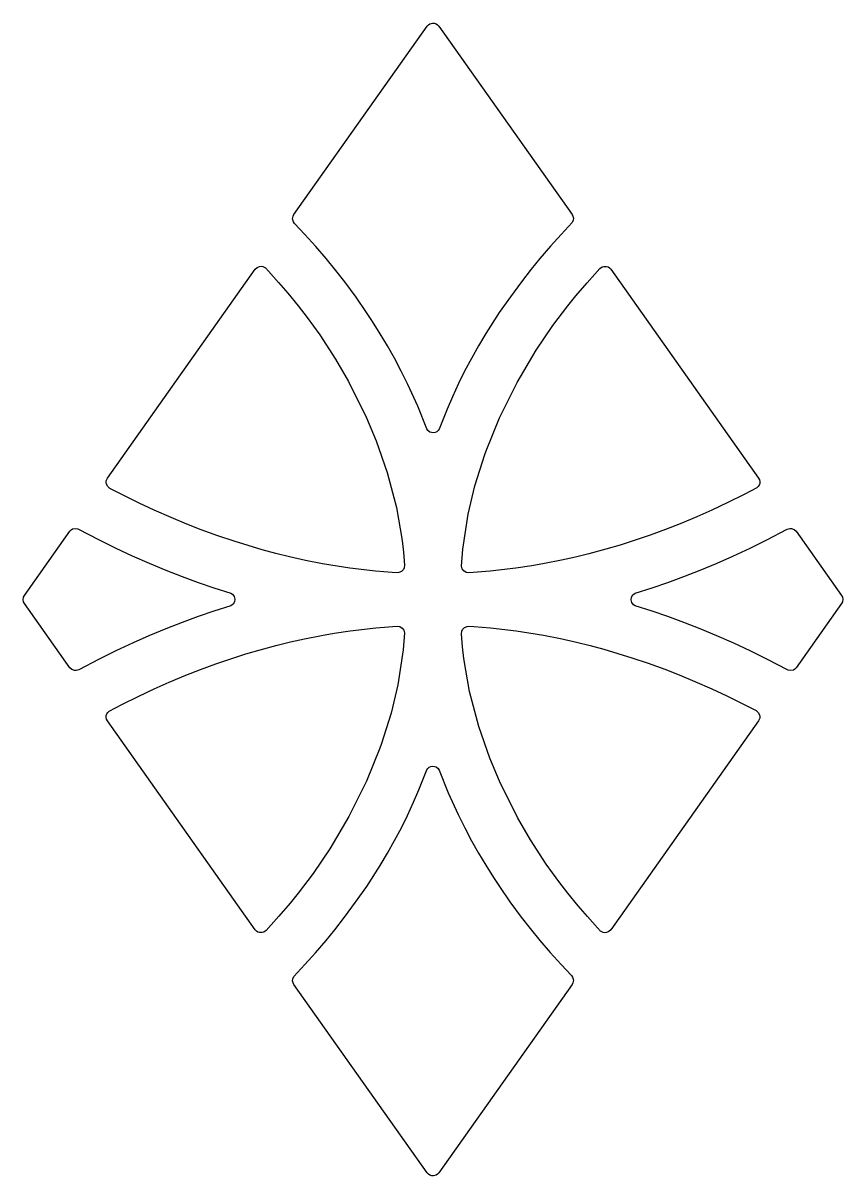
# Model space of a CAD drawing. Header units: millimetres. Extents: x 16.9 to 65.1, y 7.1 to 74.9.
import ezdxf

# ---------------------------------------------------------------- set-up
doc = ezdxf.new("R2010")
doc.units = ezdxf.units.MM

msp = doc.modelspace()

# ---------------------------------------------------------------- linework, layer by layer
at = {"layer": 'CUT'}
for points in [[(32.859388, 63.137291), (32.789049, 63.237841), (32.744949, 63.396486), (32.768163, 63.559562), (32.822226, 63.663836), (40.662302, 74.753061), (40.736198, 74.833539), (40.817252, 74.886176), (40.975668, 74.928781), (41.077808, 74.922419), (41.176528, 74.889878), (41.26391, 74.833477), (41.337737, 74.753085), (49.178469, 63.664616), (49.232518, 63.560385), (49.255133, 63.451163), (49.245994, 63.334353), (49.18136, 63.186971), (48.5321, 62.490948), (47.902171, 61.78924), (47.292887, 61.077263), (46.773541, 60.43983), (46.198453, 59.701928), (45.552337, 58.824079), (44.899891, 57.884495), (44.108422, 56.654893), (43.676391, 55.929991), (42.857773, 54.429732), (42.499881, 53.707567), (42.139043, 52.931368), (41.827924, 52.211945), (41.360913, 51.030646), (41.300037, 50.944449), (41.219542, 50.876819), (41.124492, 50.831927), (41.021143, 50.812722), (40.91637, 50.820467), (40.8183, 50.854361), (40.691443, 50.951439), (40.632567, 51.037883), (40.099429, 52.380567), (39.521766, 53.663653), (39.132121, 54.448612), (38.73549, 55.197745), (38.325217, 55.927247), (37.897456, 56.645546), (37.447874, 57.3595), (37.09283, 57.895569), (36.474724, 58.787322), (35.804828, 59.697375), (35.292378, 60.358958), (34.708348, 61.075784), (34.109468, 61.775999), (33.468998, 62.489747)], [(37.095291, 51.695237), (37.658729, 50.348271), (38.311503, 48.467388), (38.846205, 46.422393), (39.186418, 44.471069), (39.269824, 43.779049), (39.322954, 43.02349), (39.301968, 42.857806), (39.257086, 42.765143), (39.147588, 42.653062), (38.999489, 42.588366), (38.890491, 42.57904), (38.602177, 42.592306), (37.626885, 42.668682), (36.107207, 42.843126), (35.359081, 42.952592), (34.499589, 43.100478), (33.491641, 43.299324), (32.567253, 43.507111), (31.755472, 43.707862), (30.950795, 43.926313), (29.29917, 44.427508), (28.346825, 44.750321), (27.371721, 45.106174), (26.52794, 45.43653), (25.593789, 45.824258), (24.607971, 46.25871), (23.723967, 46.671658), (22.7693, 47.140753), (21.999846, 47.539005), (21.86706, 47.645934), (21.790062, 47.787402), (21.772256, 47.889751), (21.781476, 47.993133), (21.85104, 48.149999), (30.538904, 60.436495), (30.653528, 60.547192), (30.799361, 60.60729), (30.900876, 60.614642), (30.995165, 60.597568), (31.139012, 60.520908), (31.330806, 60.323362), (31.921143, 59.665868), (32.463838, 59.031675), (33.07416, 58.285995), (33.602493, 57.60287), (34.340205, 56.572282), (35.270142, 55.142872), (36.025575, 53.840288)], [(43.114234, 42.576001), (42.95002, 42.598556), (42.811728, 42.679316), (42.715183, 42.806912), (42.674276, 42.965633), (42.752864, 43.968614), (43.072954, 46.023694), (43.466003, 47.699851), (44.041627, 49.537765), (44.119238, 49.754304), (44.904914, 51.695655), (45.941583, 53.780359), (47.061017, 55.670416), (48.040801, 57.117702), (48.92611, 58.286285), (49.410747, 58.880007), (50.06006, 59.643957), (50.818347, 60.481687), (50.950418, 60.577493), (51.046168, 60.608097), (51.203021, 60.60703), (51.299732, 60.574815), (51.386291, 60.518608), (51.459521, 60.438722), (60.150699, 48.147539), (60.203069, 48.047955), (60.226618, 47.943365), (60.222199, 47.836248), (60.190117, 47.733953), (60.13257, 47.643494), (60.053437, 47.571003), (59.29486, 47.172488), (58.337597, 46.700518), (57.402444, 46.263493), (56.519117, 45.873248), (55.538232, 45.462461), (54.680295, 45.12664), (53.778939, 44.794796), (52.835534, 44.470556), (52.002698, 44.205875), (51.156643, 43.95596), (50.172895, 43.688738), (49.386081, 43.495754), (48.556562, 43.31004), (47.551943, 43.109305), (46.814515, 42.980776), (45.866296, 42.839782), (44.370403, 42.668446)], [(20.173717, 36.863515), (20.013038, 36.813241), (19.903724, 36.816474), (19.756013, 36.872201), (19.633331, 36.986655), (16.965772, 40.758814), (16.911796, 40.862821), (16.888635, 40.973439), (16.910439, 41.13234), (16.965959, 41.241451), (19.632568, 45.012606), (19.709624, 45.095697), (19.798192, 45.15115), (19.955999, 45.188296), (20.119053, 45.16129), (21.358984, 44.516057), (22.353768, 44.025357), (23.310456, 43.578345), (24.312711, 43.134496), (25.290201, 42.727403), (26.244217, 42.355485), (27.195003, 42.00727), (28.113898, 41.69304), (29.111545, 41.372217), (29.208165, 41.309893), (29.30778, 41.183179), (29.350058, 41.026101), (29.32776, 40.865301), (29.246112, 40.72622), (29.111896, 40.627896), (28.115109, 40.307375), (27.193853, 39.992338), (26.244236, 39.644522), (25.28284, 39.268503), (24.286333, 38.85357), (23.355173, 38.442543), (22.352984, 37.974256), (21.35885, 37.483872)], [(61.826283, 45.136485), (61.986962, 45.186759), (62.096276, 45.183526), (62.243987, 45.127799), (62.366669, 45.013345), (65.034228, 41.241186), (65.088204, 41.137179), (65.111365, 41.026561), (65.089561, 40.86766), (65.034041, 40.758549), (62.367432, 36.987394), (62.290376, 36.904303), (62.201808, 36.84885), (62.044001, 36.811704), (61.880947, 36.83871), (60.641016, 37.483943), (59.646232, 37.974643), (58.689544, 38.421655), (57.687289, 38.865504), (56.709799, 39.272597), (55.755783, 39.644515), (54.804997, 39.99273), (53.886102, 40.30696), (52.888455, 40.627783), (52.791835, 40.690107), (52.69222, 40.816821), (52.649942, 40.973899), (52.67224, 41.134699), (52.753888, 41.27378), (52.888104, 41.372104), (53.884891, 41.692625), (54.806147, 42.007662), (55.755764, 42.355478), (56.71716, 42.731497), (57.713667, 43.14643), (58.644827, 43.557457), (59.647016, 44.025744), (60.64115, 44.516128)], [(38.885766, 39.423999), (39.04998, 39.401444), (39.188272, 39.320684), (39.284817, 39.193088), (39.325724, 39.034367), (39.247136, 38.031386), (38.927046, 35.976306), (38.533997, 34.300149), (37.958373, 32.462235), (37.880762, 32.245696), (37.095086, 30.304345), (36.058417, 28.219641), (34.938983, 26.329584), (33.959199, 24.882298), (33.07389, 23.713715), (32.589253, 23.119993), (31.93994, 22.356043), (31.181653, 21.518313), (31.049582, 21.422507), (30.953832, 21.391903), (30.796979, 21.39297), (30.700268, 21.425185), (30.613709, 21.481392), (30.540479, 21.561278), (21.849301, 33.852461), (21.796931, 33.952045), (21.773382, 34.056635), (21.777801, 34.163752), (21.809883, 34.266047), (21.86743, 34.356506), (21.946563, 34.428997), (22.70514, 34.827512), (23.662403, 35.299482), (24.597556, 35.736507), (25.480883, 36.126752), (26.461768, 36.537539), (27.319705, 36.87336), (28.221061, 37.205204), (29.164466, 37.529444), (29.997302, 37.794125), (30.843357, 38.04404), (31.827105, 38.311262), (32.613919, 38.504246), (33.443438, 38.68996), (34.448057, 38.890695), (35.185485, 39.019224), (36.133704, 39.160218), (37.629597, 39.331554)], [(44.904709, 30.304763), (44.341271, 31.651729), (43.688497, 33.532612), (43.153795, 35.577607), (42.813582, 37.528931), (42.730176, 38.220951), (42.677046, 38.97651), (42.698032, 39.142194), (42.742914, 39.234857), (42.852412, 39.346938), (43.000511, 39.411634), (43.109509, 39.42096), (43.397823, 39.407694), (44.373115, 39.331318), (45.892793, 39.156874), (46.640919, 39.047408), (47.500411, 38.899522), (48.508359, 38.700676), (49.432747, 38.492889), (50.244528, 38.292138), (51.049205, 38.073687), (52.70083, 37.572492), (53.653175, 37.249679), (54.628279, 36.893826), (55.47206, 36.56347), (56.406211, 36.175742), (57.392029, 35.74129), (58.276033, 35.328342), (59.2307, 34.859247), (60.000154, 34.460995), (60.13294, 34.354066), (60.209938, 34.212598), (60.227744, 34.110249), (60.218524, 34.006867), (60.14896, 33.850001), (51.461096, 21.563505), (51.346472, 21.452808), (51.200639, 21.39271), (51.099124, 21.385358), (51.004835, 21.402432), (50.860988, 21.479092), (50.669194, 21.676638), (50.078857, 22.334132), (49.536162, 22.968325), (48.92584, 23.714005), (48.397507, 24.39713), (47.659795, 25.427718), (46.729858, 26.857128), (45.974425, 28.159712)], [(49.140612, 18.862709), (49.210951, 18.762159), (49.255051, 18.603514), (49.231837, 18.440438), (49.177774, 18.336164), (41.337698, 7.246939), (41.263802, 7.166461), (41.182748, 7.113824), (41.024332, 7.071219), (40.922192, 7.077581), (40.823472, 7.110122), (40.73609, 7.166523), (40.662263, 7.246915), (32.821531, 18.335384), (32.767482, 18.439615), (32.744867, 18.548837), (32.754006, 18.665647), (32.81864, 18.813029), (33.4679, 19.509052), (34.097829, 20.21076), (34.707113, 20.922737), (35.226459, 21.56017), (35.801547, 22.298072), (36.447663, 23.175921), (37.100109, 24.115505), (37.891578, 25.345107), (38.323609, 26.070009), (39.142227, 27.570268), (39.500119, 28.292433), (39.860957, 29.068632), (40.172076, 29.788055), (40.639087, 30.969354), (40.699963, 31.055551), (40.780458, 31.123181), (40.875508, 31.168073), (40.978857, 31.187278), (41.08363, 31.179533), (41.1817, 31.145639), (41.308557, 31.048561), (41.367433, 30.962117), (41.900571, 29.619433), (42.478234, 28.336347), (42.867879, 27.551388), (43.26451, 26.802255), (43.674783, 26.072753), (44.102544, 25.354454), (44.552126, 24.6405), (44.90717, 24.104431), (45.525276, 23.212678), (46.195172, 22.302625), (46.707622, 21.641042), (47.291652, 20.924216), (47.890532, 20.224001), (48.531002, 19.510253)]]:
    msp.add_lwpolyline(points, close=True, dxfattribs=at)

doc.saveas('drawing.dxf')
